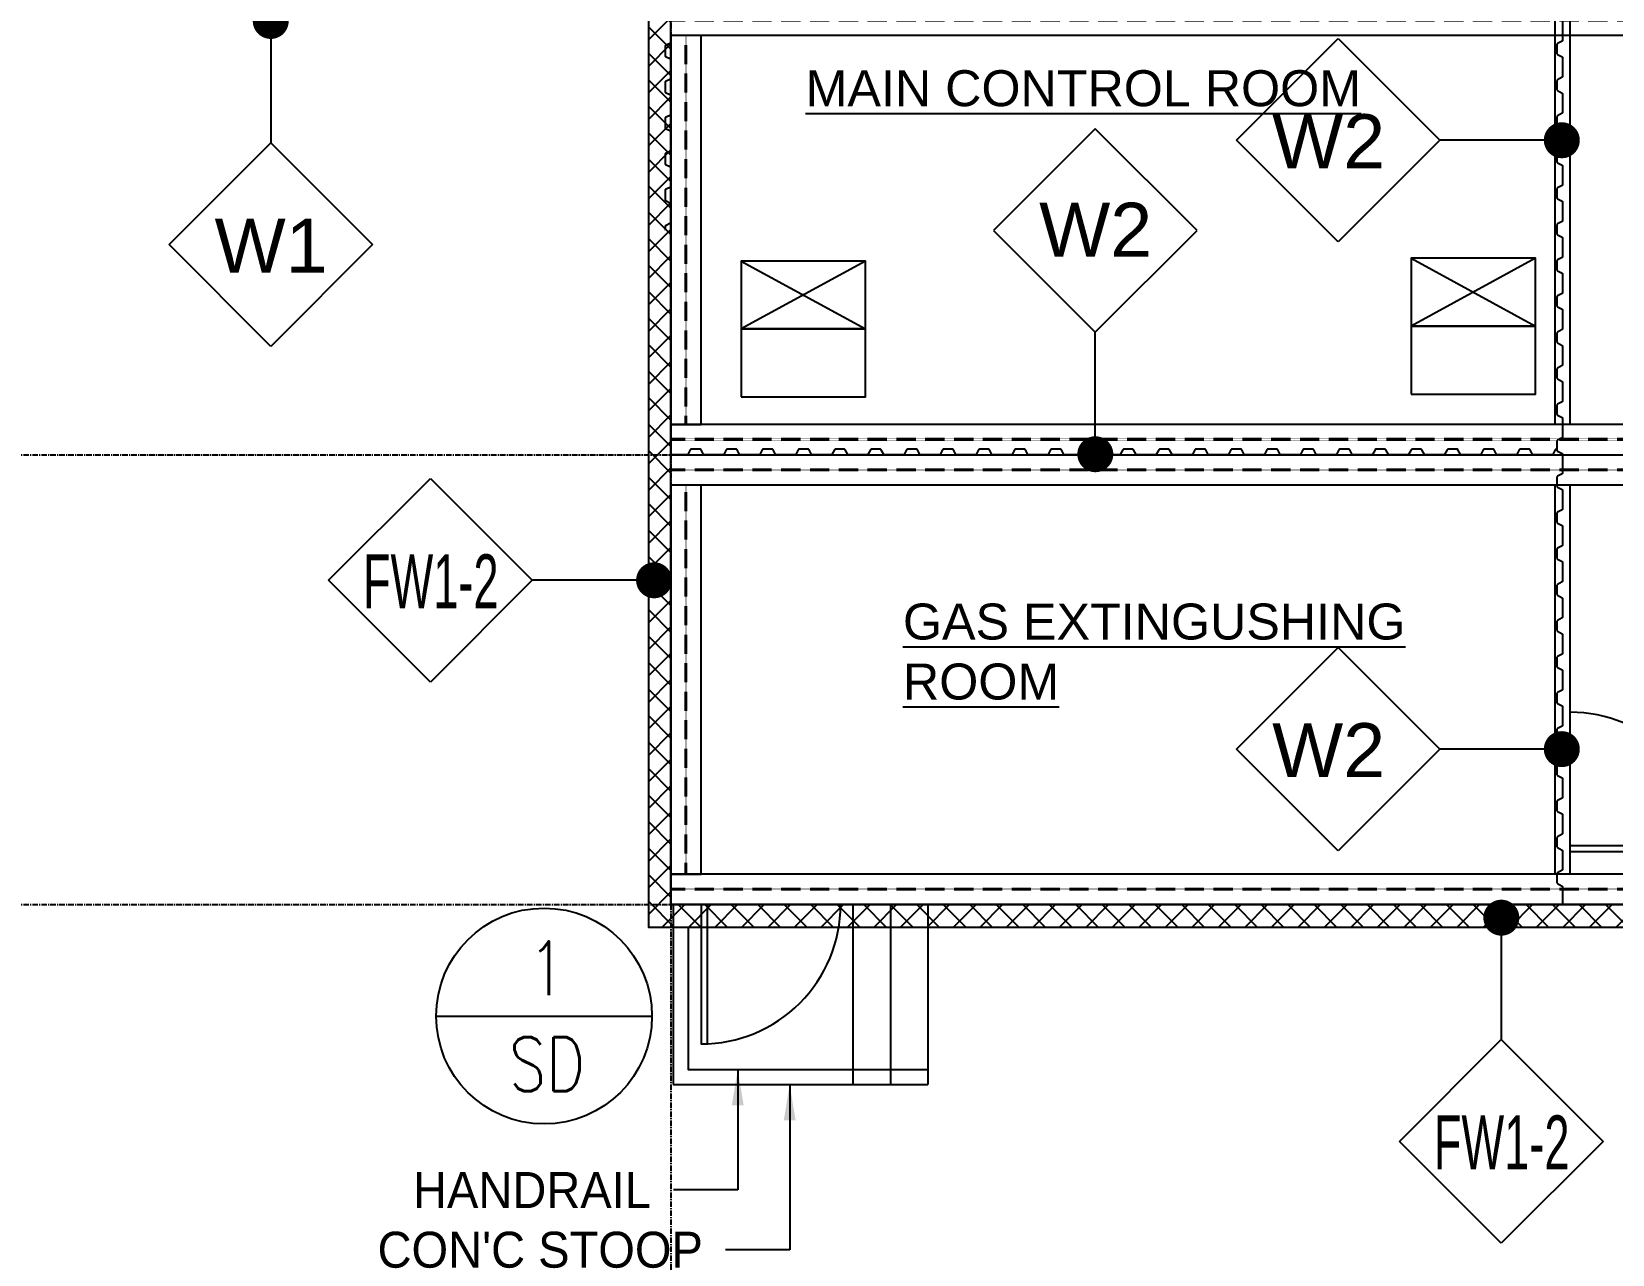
# Model space of a CAD drawing. Header units: millimetres. Extents: x 4133871 to 4440428, y -545651 to -495191.
# Drawn here: x 4148679 to 4159226, y -536178 to -528021 of the extents above; entities that cross this region are included whole.
import ezdxf
from ezdxf.enums import TextEntityAlignment as Align

# ---------------------------------------------------------------- set-up
doc = ezdxf.new("R2010")
doc.units = ezdxf.units.MM
doc.header["$LTSCALE"] = 60
doc.set_wipeout_variables(frame=1)
for name, pattern in [('CEN', [62, 60, -1, 0, -1]), ('CENTER', [2, 1.25, -0.25, 0.25, -0.25]), ('HIDDEN', [0.375, 0.25, -0.125])]:
    doc.linetypes.add(name, pattern=pattern)
for name, color, linetype in [('1CEN', 1, 'CEN'), ('1ST FL FW1-2', 3, 'Continuous'), ('1ST FL FW2-2', 3, 'Continuous'), ('1ST FL W2', 3, 'Continuous'), ('3', 3, 'Continuous'), ('AA-XXXX-SYMB', 7, 'Continuous'), ('AA-XXXX-TEXT', 3, 'Continuous'), ('C_TEXT_01', 2, 'Continuous'), ('DIM-SCALE', 7, 'Continuous'), ('DOOR', 3, 'Continuous'), ('EQUIPMENT', 6, 'Continuous'), ('INI', 11, 'Continuous'), ('STEEL', 3, 'Continuous')]:
    doc.layers.add(name, color=color, linetype=linetype)
doc.styles.add('ArchiLab', font='')
doc.styles.add('ARCHILAB_ROMANS', font='romans.shx', dxfattribs={"bigfont": 'ghs.shx'})
doc.styles.add('Arial', font='arial.ttf')
doc.styles.add('GHS', font='romans.shx', dxfattribs={"width": 0.8, "bigfont": 'ghs.shx'})
doc.styles.add('돋움', font='')
doc.styles.get('ArchiLab').set_extended_font_data('Dotum')
doc.styles.get('돋움').set_extended_font_data('Dotum')
doc.linetypes.add('FENCELINE1', pattern='A,1,-0.4,[133,ltypeshp.shx,S=0.4,R=0,X=-0.4,Y=0],-0.4,4', length=5.8)
doc.dimstyles.new('일반도면_0060', dxfattribs={"dimtxt": 240, "dimasz": 240, "dimexe": 60, "dimexo": 300, "dimgap": 75, "dimtad": 1, "dimdec": 0, "dimzin": 0, "dimdsep": 46, "dimtxsty": '돋움', "dimcen": -300, "dimclrd": 7, "dimclre": 7, "dimclrt": 2, "dimadec": 8, "dimazin": 0, "dimtfac": 1, "dimtdec": 0, "dimtix": 1, "dimtmove": 2, "dimatfit": 3, "dimfxl": 1, "dimtolj": 1, "dimtzin": 0, "dimarcsym": 0})

# ---------------------------------------------------------------- blocks, each defined once
blk = doc.blocks.new('EQ')
at = {"layer": 'EQUIPMENT', "color": 253}
for p, q in [((-15261, 7600), (-14431, 7147)), ((-14431, 7600), (-15261, 7147)), ((-10791, 7618), (-9961, 7165)), ((-9961, 7618), (-10791, 7165))]:
    blk.add_line(p, q, dxfattribs=at)
for points in [[(-15261, 7147), (-14431, 7147), (-14431, 7600), (-15261, 7600)], [(-10791, 7165), (-9961, 7165), (-9961, 7618), (-10791, 7618)], [(-15261, 6694), (-14431, 6694), (-14431, 7147), (-15261, 7147)], [(-10791, 6712), (-9961, 6712), (-9961, 7165), (-10791, 7165)]]:
    blk.add_lwpolyline(points, close=True, dxfattribs=at)
blk = doc.blocks.new('15M')
at = {"linetype": 'HIDDEN', "ltscale": 0.1}
for p, q in [((-110087, -152171), (-95087, -152171)), ((-110087, -152179), (-95087, -152179)), ((-95192, -152276), (-95192, -154870)), ((-95185, -152276), (-95185, -154870)), ((-110087, -154968), (-95087, -154968)), ((-110087, -154976), (-95087, -154976))]:
    blk.add_line(p, q, dxfattribs=at)
for points in [[(-110087, -152276), (-95087, -152276), (-95087, -152073), (-110087, -152073)], [(-95290, -154870), (-95087, -154870), (-95087, -152276), (-95290, -152276)], [(-110087, -154870), (-95087, -154870), (-95087, -155073), (-110087, -155073)]]:
    blk.add_lwpolyline(points, close=True)
blk = doc.blocks.new('외각')
for p, q in [((-24116, -9677), (-24116, -5430)), ((-24016, -9677), (-24016, -5430)), ((-24116, -12677), (-24116, -10083)), ((-24016, -12677), (-24016, -10083))]:
    blk.add_line(p, q)
at = {"rotation": 180}
for p in [(-125103, -161953), (-125103, -164953)]:
    blk.add_blockref('15M', p, dxfattribs=at)
blk = doc.blocks.new('A$C064809F0')
at = {"layer": 'AA-XXXX-TEXT'}
for p, q in [((475.2, 565.7), (1040.8, 1131.4)), ((1040.8, 1131.4), (1606.5, 565.7)), ((1040.8, 0), (475.2, 565.7)), ((1606.5, 565.7), (1040.8, 0))]:
    blk.add_line(p, q, dxfattribs=at)
at = {"layer": 'INI'}
blk.add_line((1040.8, 0), (475.2, 565.7), dxfattribs=at)
at = {"layer": 'AA-XXXX-TEXT', "style": 'ARCHILAB_ROMANS'}
blk.add_attdef('WALLTYPE', text='', height=300, dxfattribs=at).set_placement((1042.9, 560), align=Align.MIDDLE_CENTER)
blk = doc.blocks.new('A$C1F841B1D')
blk.add_wipeout([(207.3, 585.3), (300, 600), (392.7, 585.3), (476.3, 542.7), (542.7, 476.3), (585.3, 392.7), (600, 300), (585.3, 207.3), (542.7, 123.7), (476.3, 57.3), (392.7, 14.7), (300, 0), (207.3, 14.7), (123.7, 57.3), (57.3, 123.7), (14.7, 207.3), (0, 300), (14.7, 392.7), (57.3, 476.3), (123.7, 542.7)])
at = {"layer": 'AA-XXXX-SYMB'}
blk.add_line((0, 300), (600, 300), dxfattribs=at)
blk.add_circle((300, 300), 300, dxfattribs=at)
at = {"layer": 'AA-XXXX-SYMB', "color": 3, "linetype": 'Continuous', "style": 'ArchiLab'}
for tag, p in [('NO', (307.7, 357.8)), ('MARK', (308.1, 91.4))]:
    blk.add_attdef(tag, text='', height=150, dxfattribs=at).set_placement(p, align=Align.CENTER)

msp = doc.modelspace()

# ---------------------------------------------------------------- linework, layer by layer
msp.add_line((4152959, -533844.2), (4152959, -535044.2))
at = {"layer": '1CEN', "color": 1, "linetype": 'CENTER', "ltscale": 0.5}
msp.add_line((4152944, -502344.3), (4152944, -540844.3), dxfattribs=at)
at = {"layer": '1ST FL W2', "color": 3}
msp.add_lwpolyline([(4152944, -528047.2), (4152944, -528091.6, -0.279959), (4152940.9, -528096.7), (4152909.5, -528113, 0.279959), (4152906.4, -528118.2), (4152906.4, -528149.4), (4152906.4, -528180.6, 0.279959), (4152909.5, -528185.7), (4152940.9, -528202.1, -0.279959), (4152944, -528207.2), (4152944, -528332, -0.279959), (4152940.9, -528337.2), (4152909.5, -528353.5, 0.279959), (4152906.4, -528358.6), (4152906.4, -528389.9), (4152906.4, -528421.1, 0.279959), (4152909.5, -528426.2), (4152940.9, -528442.5, -0.279959), (4152944, -528447.7), (4152944, -528572.5, -0.279959), (4152940.9, -528577.7), (4152909.5, -528594, 0.279959), (4152906.4, -528599.1), (4152906.4, -528630.3), (4152906.4, -528661.5, 0.279959), (4152909.5, -528666.7), (4152940.9, -528683, -0.279959), (4152944, -528688.2), (4152944, -528813, -0.279959), (4152940.9, -528818.1), (4152909.5, -528834.5, 0.279959), (4152906.4, -528839.6), (4152906.4, -528870.8), (4152906.4, -528902, 0.279959), (4152909.5, -528907.2), (4152940.9, -528923.5, -0.279959), (4152944, -528928.6), (4152944, -529053.5, -0.279959), (4152940.9, -529058.6), (4152909.5, -529074.9, 0.279959), (4152906.4, -529080.1), (4152906.4, -529111.3), (4152906.4, -529142.5, 0.279959), (4152909.5, -529147.6), (4152940.9, -529164, -0.279959), (4152944, -529169.1), (4152944, -529293.9, -0.279959), (4152940.9, -529299.1), (4152909.5, -529315.4, 0.279959), (4152906.4, -529320.6), (4152906.4, -529344.3)], format="xyb", dxfattribs=at)

# ---------------------------------------------------------------- block references
at = {"color": 3}
msp.add_blockref('외각', (4182960, -520964.2), dxfattribs=at)
at = {"layer": 'AA-XXXX-SYMB'}
ref = msp.add_blockref('A$C064809F0', (4149025.7, -530120.7), dxfattribs=dict(at, xscale=1.2, yscale=1.2, zscale=1.2))
ref.add_attrib('WALLTYPE', 'W1', dxfattribs={"layer": 'AA-XXXX-TEXT', "height": 360, "style": 'Arial'}).set_placement((4150277.1, -529448.7), align=Align.MIDDLE_CENTER)
ref = msp.add_blockref('A$C064809F0', (4150090.8, -532359.8), dxfattribs=dict(at, xscale=1.2, yscale=1.2, zscale=1.2))
ref.add_attrib('WALLTYPE', 'FW1-2', dxfattribs={"layer": 'AA-XXXX-TEXT', "height": 360, "style": 'Arial', "width": 0.6}).set_placement((4151342.2, -531687.8), align=Align.MIDDLE_CENTER)

# ---------------------------------------------------------------- texts
at = {"layer": 'DIM-SCALE', "color": 2, "insert": (4152811.3, -535748.4), "char_height": 240, "attachment_point": 6, "style": '돋움'}
msp.add_mtext('\\A1;HANDRAIL', dxfattribs=at)

# ---------------------------------------------------------------- leaders
at = {"layer": 'AA-XXXX-SYMB'}
for points in [[(4150274.7, -527949.5), (4150274.7, -528763.1)], [(4152832.2, -531680.9), (4152018.6, -531680.9)]]:
    msp.add_leader(points, dimstyle='일반도면_0060', override={"dimasz": 240, "dimgap": 0.8, "dimtad": 0, "dimldrblk": 'Dot'}, dxfattribs=at)

# ---------------------------------------------------------------- next in the draw order: block references
at = {"layer": 'EQUIPMENT', "color": 3}
msp.add_blockref('EQ', (4168674, -537151), dxfattribs=at)

# ---------------------------------------------------------------- next in the draw order: hatches: boundary and pattern name
at = {"layer": '1ST FL FW1-2'}
h = msp.add_hatch(dxfattribs=at)
h.set_pattern_fill('ANSI37', color=253, scale=1000)
h.set_pattern_definition([(45, (0, 0), (-88.3883476, 88.3883476), []), (135, (0, 0), (-88.3883476, -88.3883476), [])])
h.paths.add_polyline_path([(4167944, -533844.3), (4152944, -533844.2), (4152944, -527844.2), (4152794, -527844.3), (4152794, -533994.2), (4167794, -533994.3), (4167794, -539994.2), (4183093.9, -539994.2), (4183094, -524844.3), (4182944, -524844.3), (4182944, -539844.2), (4167944, -539844.2)])

# ---------------------------------------------------------------- next in the draw order: linework, layer by layer
for p, q in [((4154159, -533844.2), (4154159, -535044.2)), ((4154409, -533844.2), (4154409, -535044.2)), ((4154659, -533844.2), (4154659, -535044.2)), ((4152959, -535044.2), (4154659, -535044.2))]:
    msp.add_line(p, q)
at = {"layer": '1CEN', "color": 1, "linetype": 'CENTER', "ltscale": 0.5}
for p, q in [((4146944, -530844.3), (4183944, -530844.3)), ((4146944, -533844.3), (4183944, -533844.3))]:
    msp.add_line(p, q, dxfattribs=at)
at = {"layer": '1ST FL FW1-2', "color": 3}
msp.add_lwpolyline([(4183094, -524844.3), (4182944, -524844.3), (4182944, -539844.2), (4167944, -539844.2), (4167944, -533844.3), (4152944, -533844.2), (4152944, -527844.2), (4152794, -527844.3), (4152794, -533994.2), (4167794, -533994.3), (4167794, -539994.2), (4183093.9, -539994.2), (4183094, -524844.3)], dxfattribs=at)
at = {"layer": '1ST FL FW2-2'}
msp.add_lwpolyline([(4158856.4, -530806.7), (4158849.7, -530806.7, 0.279959), (4158844.6, -530809.8), (4158828.3, -530841.2, -0.279959), (4158823.1, -530844.3), (4158698.3, -530844.3, -0.279959), (4158693.1, -530841.2), (4158676.8, -530809.8, 0.279959), (4158671.7, -530806.7), (4158640.5, -530806.7), (4158609.2, -530806.7, 0.279959), (4158604.1, -530809.8), (4158587.8, -530841.2, -0.279959), (4158582.6, -530844.3), (4158457.8, -530844.3, -0.279959), (4158452.7, -530841.2), (4158436.3, -530809.8, 0.279959), (4158431.2, -530806.7), (4158400, -530806.7), (4158368.8, -530806.7, 0.279959), (4158363.6, -530809.8), (4158347.3, -530841.2, -0.279959), (4158342.2, -530844.3), (4158217.3, -530844.3, -0.279959), (4158212.2, -530841.2), (4158195.9, -530809.8, 0.279959), (4158190.7, -530806.7), (4158159.5, -530806.7), (4158128.3, -530806.7, 0.279959), (4158123.1, -530809.8), (4158106.8, -530841.2, -0.279959), (4158101.7, -530844.3), (4157976.8, -530844.3, -0.279959), (4157971.7, -530841.2), (4157955.4, -530809.8, 0.279959), (4157950.2, -530806.7), (4157919, -530806.7), (4157887.8, -530806.7, 0.279959), (4157882.7, -530809.8), (4157866.4, -530841.2, -0.279959), (4157861.2, -530844.3), (4157736.4, -530844.3, -0.279959), (4157731.2, -530841.2), (4157714.9, -530809.8, 0.279959), (4157709.8, -530806.7), (4157678.5, -530806.7), (4157647.3, -530806.7, 0.279959), (4157642.2, -530809.8), (4157625.9, -530841.2, -0.279959), (4157620.7, -530844.3), (4157495.9, -530844.3, -0.279959), (4157490.7, -530841.2), (4157474.4, -530809.8, 0.279959), (4157469.3, -530806.7), (4157438.1, -530806.7), (4157406.9, -530806.7, 0.279959), (4157401.7, -530809.8), (4157385.4, -530841.2, -0.279959), (4157380.2, -530844.3), (4157255.4, -530844.3, -0.279959), (4157250.3, -530841.2), (4157233.9, -530809.8, 0.279959), (4157228.8, -530806.7), (4157197.6, -530806.7), (4157166.4, -530806.7, 0.279959), (4157161.2, -530809.8), (4157144.9, -530841.2, -0.279959), (4157139.8, -530844.3), (4157014.9, -530844.3, -0.279959), (4157009.8, -530841.2), (4156993.5, -530809.8, 0.279959), (4156988.3, -530806.7), (4156957.1, -530806.7), (4156925.9, -530806.7, 0.279959), (4156920.8, -530809.8), (4156904.4, -530841.2, -0.279959), (4156899.3, -530844.3), (4156774.5, -530844.3, -0.279959), (4156769.3, -530841.2), (4156753, -530809.8, 0.279959), (4156747.8, -530806.7), (4156716.6, -530806.7), (4156685.4, -530806.7, 0.279959), (4156680.3, -530809.8), (4156664, -530841.2, -0.279959), (4156658.8, -530844.3), (4156534, -530844.3, -0.279959), (4156528.8, -530841.2), (4156512.5, -530809.8, 0.279959), (4156507.4, -530806.7), (4156476.2, -530806.7), (4156444.9, -530806.7, 0.279959), (4156439.8, -530809.8), (4156423.5, -530841.2, -0.279959), (4156418.3, -530844.3), (4156293.5, -530844.3, -0.279959), (4156288.3, -530841.2), (4156272, -530809.8, 0.279959), (4156266.9, -530806.7), (4156235.7, -530806.7), (4156204.5, -530806.7, 0.279959), (4156199.3, -530809.8), (4156183, -530841.2, -0.279959), (4156177.9, -530844.3), (4156053, -530844.3, -0.279959), (4156047.9, -530841.2), (4156031.6, -530809.8, 0.279959), (4156026.4, -530806.7), (4155964, -530806.7, 0.279959), (4155958.8, -530809.8), (4155942.5, -530841.2, -0.279959), (4155937.4, -530844.3), (4155812.5, -530844.3, -0.279959), (4155807.4, -530841.2), (4155791.1, -530809.8, 0.279959), (4155785.9, -530806.7), (4155754.7, -530806.7), (4155723.5, -530806.7, 0.279959), (4155718.4, -530809.8), (4155702, -530841.2, -0.279959), (4155696.9, -530844.3), (4155572.1, -530844.3, -0.279959), (4155566.9, -530841.2), (4155550.6, -530809.8, 0.279959), (4155545.4, -530806.7), (4155514.2, -530806.7), (4155483, -530806.7, 0.279959), (4155477.9, -530809.8), (4155461.6, -530841.2, -0.279959), (4155456.4, -530844.3), (4155331.6, -530844.3, -0.279959), (4155326.4, -530841.2), (4155310.1, -530809.8, 0.279959), (4155305, -530806.7), (4155273.8, -530806.7), (4155242.6, -530806.7, 0.279959), (4155237.4, -530809.8), (4155221.1, -530841.2, -0.279959), (4155215.9, -530844.3), (4155091.1, -530844.3, -0.279959), (4155086, -530841.2), (4155069.6, -530809.8, 0.279959), (4155064.5, -530806.7), (4155033.3, -530806.7), (4155002.1, -530806.7, 0.279959), (4154996.9, -530809.8), (4154980.6, -530841.2, -0.279959), (4154975.5, -530844.3), (4154850.6, -530844.3, -0.279959), (4154845.5, -530841.2), (4154829.2, -530809.8, 0.279959), (4154824, -530806.7), (4154792.8, -530806.7), (4154761.6, -530806.7, 0.279959), (4154756.4, -530809.8), (4154740.1, -530841.2, -0.279959), (4154735, -530844.3), (4154610.1, -530844.3, -0.279959), (4154605, -530841.2), (4154588.7, -530809.8, 0.279959), (4154583.5, -530806.7), (4154552.3, -530806.7), (4154521.1, -530806.7, 0.279959), (4154516, -530809.8), (4154499.7, -530841.2, -0.279959), (4154494.5, -530844.3), (4154369.7, -530844.3, -0.279959), (4154364.5, -530841.2), (4154348.2, -530809.8, 0.279959), (4154343.1, -530806.7), (4154311.8, -530806.7), (4154280.6, -530806.7, 0.279959), (4154275.5, -530809.8), (4154259.2, -530841.2, -0.279959), (4154254, -530844.3), (4154129.2, -530844.3, -0.279959), (4154124, -530841.2), (4154107.7, -530809.8, 0.279959), (4154102.6, -530806.7), (4154071.4, -530806.7), (4154040.2, -530806.7, 0.279959), (4154035, -530809.8), (4154018.7, -530841.2, -0.279959), (4154013.5, -530844.3), (4153888.7, -530844.3, -0.279959), (4153883.6, -530841.2), (4153867.2, -530809.8, 0.279959), (4153862.1, -530806.7), (4153830.9, -530806.7), (4153799.7, -530806.7, 0.279959), (4153794.5, -530809.8), (4153778.2, -530841.2, -0.279959), (4153773.1, -530844.3), (4153648.2, -530844.3, -0.279959), (4153643.1, -530841.2), (4153626.8, -530809.8, 0.279959), (4153621.6, -530806.7), (4153590.4, -530806.7), (4153559.2, -530806.7, 0.279959), (4153554.1, -530809.8), (4153537.7, -530841.2, -0.279959), (4153532.6, -530844.3), (4153407.8, -530844.3, -0.279959), (4153402.6, -530841.2), (4153386.3, -530809.8, 0.279959), (4153381.1, -530806.7), (4153349.9, -530806.7), (4153318.7, -530806.7, 0.279959), (4153313.6, -530809.8), (4153297.3, -530841.2, -0.279959), (4153292.1, -530844.3), (4153167.3, -530844.3, -0.279959), (4153162.1, -530841.2), (4153145.8, -530809.8, 0.279959), (4153140.7, -530806.7), (4153109.5, -530806.7), (4153078.2, -530806.7, 0.279959), (4153073.1, -530809.8), (4153056.8, -530841.2, -0.279959), (4153051.6, -530844.3), (4152944, -530844.3)], format="xyb", dxfattribs=at)
at = {"layer": '1ST FL W2', "color": 3}
msp.add_lwpolyline([(4158894, -527954.6), (4158894, -528079.5, -0.279959), (4158890.9, -528084.6), (4158859.5, -528100.9, 0.279959), (4158856.4, -528106.1), (4158856.4, -528137.3), (4158856.4, -528168.5, 0.279959), (4158859.5, -528173.6), (4158890.9, -528189.9, -0.279959), (4158894, -528195.1), (4158894, -528319.9, -0.279959), (4158890.9, -528325.1), (4158859.5, -528341.4, 0.279959), (4158856.4, -528346.5), (4158856.4, -528377.7), (4158856.4, -528409, 0.279959), (4158859.5, -528414.1), (4158890.9, -528430.4, -0.279959), (4158894, -528435.6), (4158894, -528560.4, -0.279959), (4158890.9, -528565.6), (4158859.5, -528581.9, 0.279959), (4158856.4, -528587), (4158856.4, -528618.2), (4158856.4, -528649.4, 0.279959), (4158859.5, -528654.6), (4158890.9, -528670.9, -0.279959), (4158894, -528676), (4158894, -528800.9, -0.279959), (4158890.9, -528806), (4158859.5, -528822.4, 0.279959), (4158856.4, -528827.5), (4158856.4, -528858.7), (4158856.4, -528889.9, 0.279959), (4158859.5, -528895.1), (4158890.9, -528911.4, -0.279959), (4158894, -528916.5), (4158894, -529041.4, -0.279959), (4158890.9, -529046.5), (4158859.5, -529062.8, 0.279959), (4158856.4, -529068), (4158856.4, -529099.2), (4158856.4, -529130.4, 0.279959), (4158859.5, -529135.5), (4158890.9, -529151.9, -0.279959), (4158894, -529157), (4158894, -529281.8, -0.279959), (4158890.9, -529287), (4158859.5, -529303.3, 0.279959), (4158856.4, -529308.5), (4158856.4, -529339.7), (4158856.4, -529370.9, 0.279959), (4158859.5, -529376), (4158890.9, -529392.3, -0.279959), (4158894, -529397.5), (4158894, -529522.3, -0.279959), (4158890.9, -529527.5), (4158859.5, -529543.8, 0.279959), (4158856.4, -529548.9), (4158856.4, -529580.1), (4158856.4, -529611.4, 0.279959), (4158859.5, -529616.5), (4158890.9, -529632.8, -0.279959), (4158894, -529638), (4158894, -529762.8, -0.279959), (4158890.9, -529767.9), (4158859.5, -529784.3, 0.279959), (4158856.4, -529789.4), (4158856.4, -529820.6), (4158856.4, -529851.8, 0.279959), (4158859.5, -529857), (4158890.9, -529873.3, -0.279959), (4158894, -529878.4), (4158894, -530003.3, -0.279959), (4158890.9, -530008.4), (4158859.5, -530024.7, 0.279959), (4158856.4, -530029.9), (4158856.4, -530061.1), (4158856.4, -530092.3, 0.279959), (4158859.5, -530097.5), (4158890.9, -530113.8, -0.279959), (4158894, -530118.9), (4158894, -530243.8, -0.279959), (4158890.9, -530248.9), (4158859.5, -530265.2, 0.279959), (4158856.4, -530270.4), (4158856.4, -530301.6), (4158856.4, -530332.8, 0.279959), (4158859.5, -530337.9), (4158890.9, -530354.3, -0.279959), (4158894, -530359.4), (4158894, -530484.2, -0.279959), (4158890.9, -530489.4), (4158859.5, -530505.7, 0.279959), (4158856.4, -530510.8), (4158856.4, -530542.1), (4158856.4, -530573.3, 0.279959), (4158859.5, -530578.4), (4158890.9, -530594.7, -0.279959), (4158894, -530599.9), (4158894, -530724.7, -0.279959), (4158890.9, -530729.9), (4158859.5, -530746.2, 0.279959), (4158856.4, -530751.3), (4158856.4, -530782.5), (4158856.4, -530813.7, 0.279959), (4158859.5, -530818.9), (4158890.9, -530835.2, -0.279959), (4158894, -530840.4), (4158894, -530965.2, -0.279959), (4158890.9, -530970.3), (4158859.5, -530986.7, 0.279959), (4158856.4, -530991.8), (4158856.4, -531023), (4158856.4, -531054.2, 0.279959), (4158859.5, -531059.4), (4158890.9, -531075.7, -0.279959), (4158894, -531080.8), (4158894, -531205.7, -0.279959), (4158890.9, -531210.8), (4158859.5, -531227.1, 0.279959), (4158856.4, -531232.3), (4158856.4, -531263.5), (4158856.4, -531294.7, 0.279959), (4158859.5, -531299.8), (4158890.9, -531316.2, -0.279959), (4158894, -531321.3), (4158894, -531446.2, -0.279959), (4158890.9, -531451.3), (4158859.5, -531467.6, 0.279959), (4158856.4, -531472.8), (4158856.4, -531504), (4158856.4, -531535.2, 0.279959), (4158859.5, -531540.3), (4158890.9, -531556.6, -0.279959), (4158894, -531561.8), (4158894, -531686.6, -0.279959), (4158890.9, -531691.8), (4158859.5, -531708.1, 0.279959), (4158856.4, -531713.2), (4158856.4, -531744.4), (4158856.4, -531775.7, 0.279959), (4158859.5, -531780.8), (4158890.9, -531797.1, -0.279959), (4158894, -531802.3), (4158894, -531927.1, -0.279959), (4158890.9, -531932.3), (4158859.5, -531948.6, 0.279959), (4158856.4, -531953.7), (4158856.4, -531984.9), (4158856.4, -532016.1, 0.279959), (4158859.5, -532021.3), (4158890.9, -532037.6, -0.279959), (4158894, -532042.7), (4158894, -532167.6, -0.279959), (4158890.9, -532172.7), (4158859.5, -532189, 0.279959), (4158856.4, -532194.2), (4158856.4, -532225.4), (4158856.4, -532256.6, 0.279959), (4158859.5, -532261.8), (4158890.9, -532278.1, -0.279959), (4158894, -532283.2), (4158894, -532408.1, -0.279959), (4158890.9, -532413.2), (4158859.5, -532429.5, 0.279959), (4158856.4, -532434.7), (4158856.4, -532465.9), (4158856.4, -532497.1, 0.279959), (4158859.5, -532502.2), (4158890.9, -532518.6, -0.279959), (4158894, -532523.7), (4158894, -532648.5, -0.279959), (4158890.9, -532653.7), (4158859.5, -532670, 0.279959), (4158856.4, -532675.2), (4158856.4, -532706.4), (4158856.4, -532737.6, 0.279959), (4158859.5, -532742.7), (4158890.9, -532759, -0.279959), (4158894, -532764.2), (4158894, -532889, -0.279959), (4158890.9, -532894.2), (4158859.5, -532910.5, 0.279959), (4158856.4, -532915.6), (4158856.4, -532946.8), (4158856.4, -532978.1, 0.279959), (4158859.5, -532983.2), (4158890.9, -532999.5, -0.279959), (4158894, -533004.7), (4158894, -533129.5, -0.279959), (4158890.9, -533134.6), (4158859.5, -533151, 0.279959), (4158856.4, -533156.1), (4158856.4, -533187.3), (4158856.4, -533218.5, 0.279959), (4158859.5, -533223.7), (4158890.9, -533240, -0.279959), (4158894, -533245.1), (4158894, -533370, -0.279959), (4158890.9, -533375.1), (4158859.5, -533391.4, 0.279959), (4158856.4, -533396.6), (4158856.4, -533427.8), (4158856.4, -533459, 0.279959), (4158859.5, -533464.2), (4158890.9, -533480.5, -0.279959), (4158894, -533485.6), (4158894, -533610.5, -0.279959), (4158890.9, -533615.6), (4158859.5, -533631.9, 0.279959), (4158856.4, -533637.1), (4158856.4, -533668.3), (4158856.4, -533699.5, 0.279959), (4158859.5, -533704.6), (4158890.9, -533720.9, -0.279959), (4158894, -533726.1), (4158894, -533844.2)], format="xyb", dxfattribs=at)
at = {"layer": '3', "color": 2, "linetype": 'FENCELINE1', "ltscale": 0.01}
msp.add_lwpolyline([(4153059, -533994.2), (4153059, -534944.2), (4154659, -534944.2)], dxfattribs=at)
at = {"layer": 'DOOR', "color": 3}
for p, q in [((4158944, -533451.2), (4159873.2, -533451.2)), ((4153187, -533844.2), (4153187, -534773.3))]:
    msp.add_line(p, q, dxfattribs=at)
for points in [[(4158944, -533491.2), (4159874, -533491.2, 0.4142136), (4158944, -532561.2, 0.4142136)], [(4153147, -533844.2), (4153147, -534774.2, 0.4142136), (4154077, -533844.2, 0.4142136)]]:
    msp.add_lwpolyline(points, format="xyb", dxfattribs=at)

# ---------------------------------------------------------------- next in the draw order: block references
at = {"layer": 'AA-XXXX-SYMB'}
ref = msp.add_blockref('A$C064809F0', (4156147.2, -529424.1), dxfattribs=dict(at, xscale=1.2, yscale=1.2, zscale=1.2))
ref.add_attrib('WALLTYPE', 'W2', dxfattribs={"layer": 'AA-XXXX-TEXT', "height": 360, "style": 'Arial'}).set_placement((4157332.8, -528752.1), align=Align.MIDDLE_CENTER)
ref = msp.add_blockref('A$C064809F0', (4154527.1, -528668.7), dxfattribs=dict(at, xscale=-1.2, yscale=1.2, zscale=1.2, rotation=180))
ref.add_attrib('WALLTYPE', 'W2', dxfattribs={"layer": 'AA-XXXX-TEXT', "height": 360, "style": 'Arial'}).set_placement((4155778.5, -529342.2), align=Align.MIDDLE_CENTER)
ref = msp.add_blockref('A$C064809F0', (4156147.2, -533486.1), dxfattribs=dict(at, xscale=1.2, yscale=1.2, zscale=1.2))
ref.add_attrib('WALLTYPE', 'W2', dxfattribs={"layer": 'AA-XXXX-TEXT', "height": 360, "style": 'Arial'}).set_placement((4157332.8, -532814.1), align=Align.MIDDLE_CENTER)
ref = msp.add_blockref('A$C064809F0', (4157236, -536103.1), dxfattribs=dict(at, xscale=1.2, yscale=1.2, zscale=1.2))
ref.add_attrib('WALLTYPE', 'FW1-2', dxfattribs={"layer": 'AA-XXXX-TEXT', "height": 360, "style": 'Arial', "width": 0.6}).set_placement((4158487.4, -535431), align=Align.MIDDLE_CENTER)

# ---------------------------------------------------------------- next in the draw order: texts
at = {"layer": 'C_TEXT_01', "char_height": 240, "width": 3620.744, "attachment_point": 1, "style": 'Arial'}
for s, insert in [('{\\LMAIN CONTROL ROOM}', (4153843, -528278.3)), ('{\\LGAS EXTINGUSHING\\PROOM}', (4154492.6, -531836.2))]:
    msp.add_mtext(s, dxfattribs=dict(at, insert=insert))
at = {"layer": 'DIM-SCALE', "color": 2, "insert": (4153157.8, -536148.4), "char_height": 240, "attachment_point": 6, "style": '돋움'}
msp.add_mtext("\\A1;CON'C STOOP", dxfattribs=at)

# ---------------------------------------------------------------- next in the draw order: leaders
at = {"layer": 'AA-XXXX-SYMB'}
for points in [[(4158888.6, -528745.3), (4158075, -528745.3)], [(4155776.1, -530840), (4155776.1, -530026.4)], [(4158888.6, -532807.3), (4158075, -532807.3)], [(4158485, -533931.8), (4158485, -534745.4)]]:
    msp.add_leader(points, dimstyle='일반도면_0060', override={"dimasz": 240, "dimgap": 0.8, "dimtad": 0, "dimldrblk": 'Dot'}, dxfattribs=at)
at = {"layer": 'DIM-SCALE'}
for points in [[(4153390.5, -534944.2), (4153390.5, -535748.4), (4152961.3, -535748.4)], [(4153737, -535044.2), (4153737, -536148.4), (4153307.8, -536148.4)]]:
    msp.add_leader(points, dimstyle='일반도면_0060', dxfattribs=at)

# ---------------------------------------------------------------- next in the draw order: block references
at = {"layer": 'AA-XXXX-SYMB', "linetype": 'Continuous'}
ref = msp.add_blockref('A$C1F841B1D', (4151378.2, -535307.9), dxfattribs=dict(at, xscale=2.4, yscale=2.4, zscale=2.4))
ref.add_attrib('NO', '1', dxfattribs={"layer": 'STEEL', "linetype": 'Continuous', "height": 360, "style": 'GHS', "width": 0.8}).set_placement((4152116.8, -534449.2), align=Align.CENTER)
ref.add_attrib('MARK', 'SD', dxfattribs={"layer": 'STEEL', "linetype": 'Continuous', "height": 360, "style": 'GHS', "width": 0.8}).set_placement((4152117.8, -535088.4), align=Align.CENTER)

doc.saveas('drawing.dxf')
